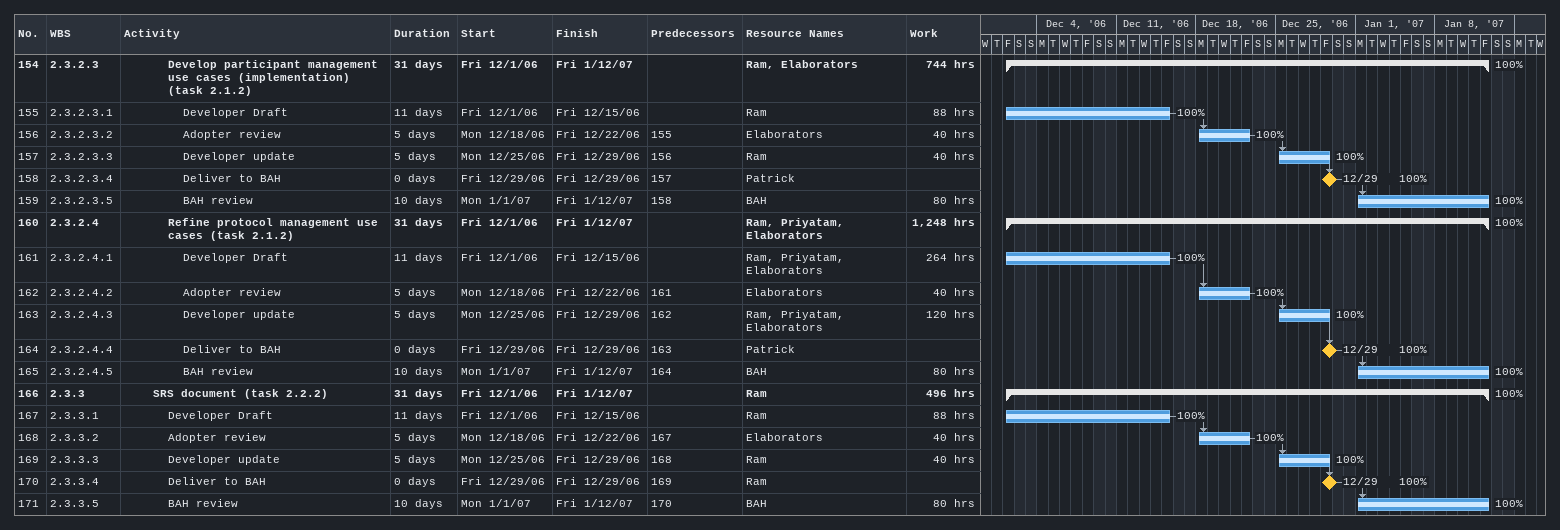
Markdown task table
| ID | WBS | Task | Duration | Start | Finish | Predecessors | Resources | % complete | Work (h) |
|---|---|---|---|---|---|---|---|---|---|
| 154 | 2.3.2.3 | **Develop participant management use cases (implementation) (task 2.1.2)** | 31d | 2006-12-01 | 2007-01-12 |  | Ram, Elaborators | 100 | 744 |
| 155 | 2.3.2.3.1 | Developer Draft | 11d | 2006-12-01 | 2006-12-15 |  | Ram | 100 | 88 |
| 156 | 2.3.2.3.2 | Adopter review | 5d | 2006-12-18 | 2006-12-22 | 155 | Elaborators | 100 | 40 |
| 157 | 2.3.2.3.3 | Developer update | 5d | 2006-12-25 | 2006-12-29 | 156 | Ram | 100 | 40 |
| 158 | 2.3.2.3.4 | Deliver to BAH | 0d | 2006-12-29 | 2006-12-29 | 157 | Patrick | 100 |  |
| 159 | 2.3.2.3.5 | BAH review | 10d | 2007-01-01 | 2007-01-12 | 158 | BAH | 100 | 80 |
| 160 | 2.3.2.4 | **Refine protocol management use cases (task 2.1.2)** | 31d | 2006-12-01 | 2007-01-12 |  | Ram, Priyatam, Elaborators | 100 | 1248 |
| 161 | 2.3.2.4.1 | Developer Draft | 11d | 2006-12-01 | 2006-12-15 |  | Ram, Priyatam, Elaborators | 100 | 264 |
| 162 | 2.3.2.4.2 | Adopter review | 5d | 2006-12-18 | 2006-12-22 | 161 | Elaborators | 100 | 40 |
| 163 | 2.3.2.4.3 | Developer update | 5d | 2006-12-25 | 2006-12-29 | 162 | Ram, Priyatam, Elaborators | 100 | 120 |
| 164 | 2.3.2.4.4 | Deliver to BAH | 0d | 2006-12-29 | 2006-12-29 | 163 | Patrick | 100 |  |
| 165 | 2.3.2.4.5 | BAH review | 10d | 2007-01-01 | 2007-01-12 | 164 | BAH | 100 | 80 |
| 166 | 2.3.3 | **SRS document (task 2.2.2)** | 31d | 2006-12-01 | 2007-01-12 |  | Ram | 100 | 496 |
| 167 | 2.3.3.1 | Developer Draft | 11d | 2006-12-01 | 2006-12-15 |  | Ram | 100 | 88 |
| 168 | 2.3.3.2 | Adopter review | 5d | 2006-12-18 | 2006-12-22 | 167 | Elaborators | 100 | 40 |
| 169 | 2.3.3.3 | Developer update | 5d | 2006-12-25 | 2006-12-29 | 168 | Ram | 100 | 40 |
| 170 | 2.3.3.4 | Deliver to BAH | 0d | 2006-12-29 | 2006-12-29 | 169 | Ram | 100 |  |
| 171 | 2.3.3.5 | BAH review | 10d | 2007-01-01 | 2007-01-12 | 170 | BAH | 100 | 80 |
